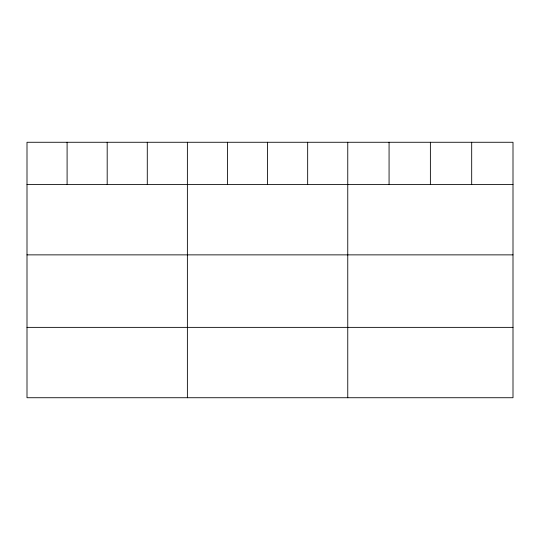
<?xml version="1.0" encoding="UTF-8"?>
<svg xmlns="http://www.w3.org/2000/svg" width="540" height="540" viewBox="0 0 540 540"><rect width="100%" height="100%" fill="white"/><g stroke="black" fill="none" stroke-linecap="round" stroke-linejoin="round"><path stroke-width="0.81" d="M513 184.505L513 397.73L27 397.73L27 142.27L513 142.27L513 184.505L27 184.505M27 254.867L513 254.867M27 327.368L513 327.368M471.69 142.27L471.69 184.505M430.38 142.27L430.38 184.505M389.07 142.27L389.07 184.505M347.76 142.27L347.76 397.73M307.665 142.27L307.665 184.505M267.57 142.27L267.57 184.505M227.475 142.27L227.475 184.505M187.38 142.27L187.38 397.73M147.285 142.27L147.285 184.505M107.19 142.27L107.19 184.505M67.095 142.27L67.095 184.505"/></g></svg>
